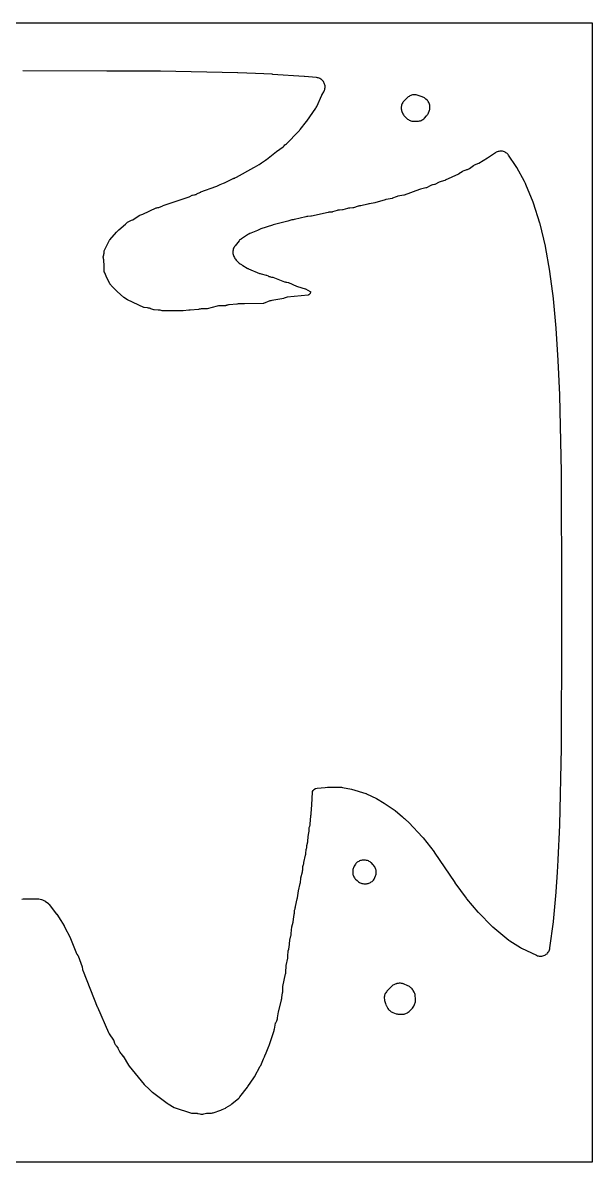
# Model space of a CAD drawing. Header units: millimetres. Extents: x 0 to 300, y 0 to 300.
# Drawn here: x 150 to 300, y 0 to 300 of the extents above; entities that cross this region are included whole.
import ezdxf

# ---------------------------------------------------------------- set-up
doc = ezdxf.new("R2010")
doc.units = ezdxf.units.MM
doc.layers.add('CUT', color=7, linetype='CONTINUOUS')

msp = doc.modelspace()

# ---------------------------------------------------------------- linework, layer by layer
at = {"layer": 'CUT'}
for points in [[(299.9386, 0), (0.0614, 0), (0.0029, 0.0029), (0, 0.0614), (0, 299.9386), (0.0029, 299.9971), (0.0614, 300), (299.9386, 300), (299.9971, 299.9971), (300, 299.9386), (300, 0.0614), (299.9971, 0.0029)], [(249.6959, 277.8346), (249.6839, 277.5915), (249.6956, 277.3483), (249.7309, 277.1075), (249.7895, 276.8712), (249.8708, 276.6417), (250.0344, 276.2427), (250.1406, 276.0165), (250.2689, 275.8021), (250.418, 275.6015), (250.5863, 275.4168), (251.1858, 274.8217), (251.3702, 274.6561), (251.5701, 274.5094), (251.7835, 274.3833), (252.0083, 274.279), (252.2424, 274.1974), (252.4834, 274.1394), (252.729, 274.1056), (252.9767, 274.0962), (254.0156, 274.1086), (254.2643, 274.1239), (254.5103, 274.164), (254.7511, 274.2283), (254.9842, 274.3163), (255.2075, 274.4271), (255.4186, 274.5596), (255.6154, 274.7124), (255.7961, 274.884), (256.3516, 275.4672), (256.5068, 275.6464), (256.6443, 275.8395), (256.7629, 276.0447), (256.8615, 276.2602), (257.0528, 276.7367), (257.13, 276.9588), (257.1861, 277.187), (257.2204, 277.4196), (257.2327, 277.6543), (257.2338, 277.8432), (257.2226, 278.0931), (257.1866, 278.3406), (257.126, 278.5833), (257.0415, 278.8187), (256.9338, 279.0444), (256.8042, 279.2583), (256.6538, 279.4582), (256.4842, 279.642), (256.2009, 279.9198), (256.0254, 280.0764), (255.836, 280.2158), (255.6343, 280.3368), (255.4222, 280.4383), (255.2014, 280.5194), (253.8837, 280.9343), (253.6427, 280.9972), (253.3967, 281.0358), (253.1481, 281.0497), (252.8994, 281.0389), (252.6529, 281.0033), (252.4112, 280.9434), (252.1767, 280.8597), (251.9516, 280.7532), (251.7383, 280.6248), (251.5388, 280.4757), (251.3551, 280.3076), (250.4062, 279.3481), (250.2437, 279.1668), (250.0996, 278.9707), (249.9752, 278.7614), (249.8717, 278.541), (249.7902, 278.3117), (249.7314, 278.0754)], [(237.5001, 74.6867), (237.6689, 74.5059), (237.674, 74.5009), (238.0575, 74.129), (238.2498, 73.9606), (238.4583, 73.8128), (238.6808, 73.687), (238.9108, 73.5722), (239.1224, 73.4785), (239.3417, 73.4047), (239.5669, 73.3515), (239.7961, 73.3194), (240.0272, 73.3087), (240.272, 73.3086), (240.5028, 73.3192), (240.7317, 73.3511), (240.9566, 73.4039), (241.1757, 73.4774), (241.3871, 73.5707), (241.5553, 73.6545), (241.7827, 73.7829), (241.9955, 73.9344), (242.1913, 74.1073), (242.368, 74.2997), (242.5236, 74.5094), (242.6565, 74.7343), (242.7653, 74.9718), (242.9318, 75.3923), (243.0086, 75.6168), (243.0638, 75.8475), (243.0969, 76.0824), (243.1075, 76.3194), (243.1073, 76.3859), (243.0958, 76.6188), (243.0627, 76.8496), (243.0082, 77.0764), (242.9328, 77.2971), (242.8372, 77.5097), (242.7153, 77.7502), (242.5819, 77.9818), (242.4245, 78.1979), (242.245, 78.3959), (241.8565, 78.7808), (241.6729, 78.9455), (241.474, 79.0914), (241.2617, 79.2169), (241.038, 79.3209), (240.8052, 79.4024), (240.5655, 79.4605), (240.3212, 79.4947), (240.0748, 79.5047), (239.6376, 79.5008), (239.6374, 79.5008), (239.401, 79.4875), (239.1669, 79.4519), (238.9372, 79.3943), (238.714, 79.3152), (238.4992, 79.2153), (238.2949, 79.0956), (238.1028, 78.9571), (237.9247, 78.801), (237.7622, 78.6288), (237.6167, 78.4419), (237.4344, 78.1835), (237.2991, 77.9694), (237.2982, 77.9677), (237.2981, 77.9675), (237.266, 77.903), (237.1861, 77.7427), (237.1859, 77.7422), (237.1852, 77.7407), (237.0958, 77.5037), (237.0297, 77.2974), (237.0292, 77.2951), (237.0269, 77.2881), (236.9594, 77.0313), (236.9195, 76.7688), (236.9077, 76.5035), (236.9096, 76.2789), (236.924, 76.0319), (236.9627, 75.7876), (237.0254, 75.5482), (237.1114, 75.3162), (237.2199, 75.0939), (237.3499, 74.8834)], [(246.0864, 40.6324), (246.2027, 40.4337), (246.3368, 40.2466), (246.4875, 40.0726), (246.6535, 39.9132), (246.8336, 39.7697), (246.8757, 39.7392), (247.0743, 39.6093), (247.2844, 39.4988), (247.504, 39.4087), (248.3835, 39.0958), (248.5959, 39.0307), (248.8134, 38.9847), (249.034, 38.9582), (249.2562, 38.9514), (249.9835, 38.9615), (250.2096, 38.9749), (250.4337, 39.0087), (250.6537, 39.0627), (250.8679, 39.1364), (251.0747, 39.2291), (251.3255, 39.3557), (251.5587, 39.4895), (251.7762, 39.6477), (251.9755, 39.8282), (252.5045, 40.3622), (252.6892, 40.5707), (252.8496, 40.7984), (252.9837, 41.0426), (253.2194, 41.5351), (253.3161, 41.7665), (253.3892, 42.0064), (253.438, 42.2524), (253.4618, 42.502), (253.4604, 42.7528), (253.434, 43.0022), (253.4065, 43.1774), (253.4056, 43.1889), (253.3797, 43.7374), (253.3595, 43.9577), (253.3199, 44.1753), (253.2612, 44.3885), (253.1839, 44.5957), (253.0886, 44.7953), (252.8759, 45.1944), (252.734, 45.4287), (252.5673, 45.6461), (252.3778, 45.844), (252.2596, 45.9546), (252.0797, 46.1076), (251.8862, 46.243), (251.6808, 46.3595), (251.4654, 46.4561), (250.2498, 46.9335), (250.2381, 46.938), (250.0066, 47.0161), (249.7686, 47.0712), (249.5264, 47.1029), (249.2822, 47.1107), (249.1885, 47.1091), (248.9002, 47.0875), (248.8535, 47.0785), (248.853, 47.0785), (248.8443, 47.0768), (248.6163, 47.0328), (248.589, 47.0259), (248.5749, 47.0231), (248.4347, 46.9868), (248.3364, 46.9619), (248.1161, 46.8951), (247.9029, 46.8083), (247.6985, 46.7023), (247.5048, 46.5779), (247.3233, 46.4363), (247.1556, 46.2785), (246.0002, 45.0865), (245.9845, 45.0685), (245.9282, 45.0107), (245.7664, 44.8271), (245.6233, 44.6287), (245.5002, 44.4172), (245.3985, 44.1947), (245.3189, 43.9633), (245.2624, 43.7252), (245.2294, 43.4828), (245.2203, 43.2383), (245.2213, 43.1555), (245.2417, 42.8646), (245.2958, 42.5781), (245.4331, 42.0288), (245.5225, 41.7447), (245.645, 41.4732), (245.7034, 41.362)]]:
    msp.add_lwpolyline(points, close=True, dxfattribs=at)
msp.add_lwpolyline([(149.7499, 69.2529), (150.0685, 69.3584), (150.0871, 69.364), (150.093, 69.3653), (153.2531, 69.3849), (153.7936, 69.3665), (153.7963, 69.3664), (153.8665, 69.3641), (154.19, 69.3531), (154.9612, 69.1708), (155.1838, 69.068), (155.5088, 68.9179), (155.8129, 68.7776), (155.9065, 68.7343), (156.7474, 68.1002), (156.8104, 68.0361), (156.8754, 67.9701), (156.8823, 67.9631), (156.9574, 67.8869), (158.9242, 65.3371), (158.9352, 65.3222), (158.9494, 65.301), (160.0427, 63.5969), (160.9064, 62.2464), (160.9229, 62.219), (160.9437, 62.1801), (162.5567, 58.9617), (162.5809, 58.9104), (162.6026, 58.8581), (163.9591, 55.3566), (164.0468, 55.1566), (164.1516, 54.965), (164.2728, 54.7833), (164.516, 54.451), (164.5261, 54.4364), (164.5456, 54.4037), (164.562, 54.3692), (164.5684, 54.3527), (165.6394, 51.4077), (165.6465, 51.386), (165.6687, 51.29), (165.6718, 51.2674), (165.706, 50.945), (165.7405, 50.7185), (165.7957, 50.4961), (165.871, 50.2797), (169.6201, 40.9105), (169.6202, 40.9102), (169.6517, 40.835), (172.5669, 34.1868), (172.6595, 33.9979), (172.6638, 33.9906), (172.6784, 33.9608), (172.788, 33.7785), (173.8909, 32.1085), (173.9025, 32.0899), (173.945, 32.0056), (173.9531, 31.9853), (174.1839, 31.3544), (174.2666, 31.1556), (174.366, 30.9646), (174.4815, 30.7829), (174.6122, 30.6118), (174.9966, 30.1511), (175.0102, 30.1337), (175.0624, 30.0536), (175.0728, 30.0341), (175.5839, 29.0015), (175.7335, 28.7402), (175.9134, 28.4988), (176.3685, 27.9592), (176.3715, 27.9554), (176.4147, 27.8959), (176.4238, 27.8818), (177.8486, 25.5484), (177.8492, 25.5474), (178.0587, 25.2542), (182.0024, 20.4998), (182.0829, 20.4122), (182.0837, 20.4112), (182.0981, 20.3955), (182.172, 20.315), (182.1769, 20.3102), (182.2608, 20.2194), (183.0955, 19.4052), (183.8431, 18.6686), (184.1101, 18.4402), (184.1243, 18.4297), (184.159, 18.4002), (188.0465, 15.5257), (188.2917, 15.3657), (188.2924, 15.3653), (189.9083, 14.4412), (190.1298, 14.3287), (190.3615, 14.2388), (193.9427, 13.0496), (194.1738, 12.985), (194.41, 12.9428), (194.6491, 12.9235), (195.9019, 12.8826), (195.9199, 12.8816), (195.997, 12.8717), (196.0147, 12.8681), (196.6245, 12.729), (196.888, 12.6836), (197.1549, 12.6665), (197.4221, 12.6781), (197.6865, 12.7182), (198.4249, 12.8708), (198.4303, 12.8718), (198.5125, 12.8819), (198.5313, 12.883), (199.4731, 12.9131), (199.711, 12.9321), (199.9459, 12.9737), (200.1759, 13.0375), (202.2061, 13.7066), (202.541, 13.8446), (203.3773, 14.2626), (203.5671, 14.3679), (204.7614, 15.1005), (204.9233, 15.2088), (205.0763, 15.3292), (206.8746, 16.8627), (207.0527, 17.0302), (207.2135, 17.2144), (209.2073, 19.7361), (209.2078, 19.7367), (209.3227, 19.8942), (210.9023, 22.2481), (211.0187, 22.4397), (211.0216, 22.4449), (211.0378, 22.4717), (212.559, 25.2504), (212.6703, 25.4809), (213.4062, 27.2292), (213.6543, 27.7114), (213.7833, 28.0078), (214.0753, 28.8184), (214.8182, 30.5831), (214.8858, 30.7628), (216.1926, 34.6848), (216.2194, 34.787), (216.2366, 34.8414), (216.2589, 34.9376), (216.2751, 34.9992), (216.5953, 36.651), (216.5991, 36.6683), (216.6, 36.6714), (216.6088, 36.6938), (216.6163, 36.7096), (216.8831, 37.2388), (216.9954, 37.4965), (217.078, 37.7651), (217.1299, 38.0413), (217.3303, 39.5786), (218.1344, 42.6943), (218.1754, 42.8826), (218.2017, 43.0736), (218.317, 44.2421), (218.3716, 44.3959), (218.4271, 44.6117), (218.4632, 44.8315), (218.4796, 45.0537), (218.5127, 46.197), (218.5136, 46.2144), (218.5227, 46.289), (218.526, 46.3061), (219.2399, 49.5898), (219.2577, 49.6951), (219.2788, 49.8194), (219.2962, 50.0509), (219.3442, 51.7288), (219.3452, 51.7471), (219.3533, 51.811), (219.3566, 51.8274), (219.7947, 53.7595), (219.8365, 53.9963), (219.8554, 54.2361), (219.8554, 54.237), (219.8974, 55.6137), (219.8983, 55.631), (219.9029, 55.668), (219.914, 55.7031), (219.9205, 55.7194), (219.9471, 55.7825), (219.9818, 55.8646), (220.0655, 56.0937), (220.1266, 56.3299), (220.1643, 56.5709), (220.3637, 58.4351), (220.6246, 59.5683), (220.6674, 59.8059), (220.678, 59.9365), (220.6794, 59.9416), (220.7212, 60.2033), (220.9106, 61.9912), (221.186, 63.1955), (221.2261, 63.4164), (221.236, 63.5256), (221.2739, 63.7517), (221.4039, 64.86), (221.4044, 64.8612), (221.4694, 65.0872), (221.5129, 65.3182), (221.5346, 65.5523), (221.5628, 66.1792), (221.5641, 66.1974), (221.5697, 66.2364), (221.5828, 66.2736), (221.6024, 66.3184), (221.601, 66.319), (221.6738, 66.4966), (221.7427, 66.7248), (221.7896, 66.9586), (221.814, 67.1958), (221.8198, 67.3029), (222.3066, 69.3415), (222.354, 69.599), (222.5901, 71.4108), (223.1026, 73.3733), (223.1548, 73.6255), (223.1807, 73.8816), (223.1839, 73.9477), (223.2088, 74.4512), (223.2153, 74.582), (223.2162, 74.6013), (223.2168, 74.6122), (223.2241, 74.7598), (223.2256, 74.7797), (223.2389, 74.8649), (223.2436, 74.8843), (223.6529, 76.4125), (223.7078, 76.672), (223.7094, 76.6869), (223.7144, 76.7111), (223.7409, 76.9782), (223.7786, 77.8132), (223.7798, 77.831), (223.781, 77.8397), (223.7853, 77.8686), (223.7982, 77.9053), (223.8176, 77.9496), (223.8163, 77.9502), (223.8894, 78.1288), (223.9584, 78.357), (224.0052, 78.5908), (224.0296, 78.8279), (224.0355, 78.935), (224.4973, 80.869), (224.5414, 81.1027), (224.5449, 81.1402), (224.5453, 81.1424), (224.5717, 81.4092), (224.6094, 82.2448), (224.6107, 82.2624), (224.6159, 82.3), (224.6281, 82.3359), (224.6349, 82.3521), (224.6419, 82.3676), (224.7278, 82.5864), (224.7929, 82.8124), (224.8364, 83.0434), (224.858, 83.2775), (224.863, 83.3871), (225.0761, 84.3215), (225.1286, 84.6521), (225.2955, 86.4957), (225.3374, 86.6464), (225.3789, 86.8773), (225.3985, 87.1111), (225.4303, 87.9774), (225.4316, 87.9975), (225.4378, 88.0404), (225.4487, 88.0825), (225.4552, 88.1015), (225.5178, 88.2682), (225.5727, 88.4438), (225.6023, 88.5291), (225.6618, 88.7841), (225.6942, 89.0439), (225.8489, 91.191), (225.8829, 91.2965), (225.9357, 91.5434), (225.9405, 91.5875), (225.9433, 91.6014), (225.9674, 91.8313), (226.1011, 94.1257), (226.298, 97.4586), (226.2998, 97.479), (226.3057, 97.5136), (226.3169, 97.5433), (226.3249, 97.5604), (226.3603, 97.6313), (226.5117, 97.9095), (226.5212, 97.9259), (226.5381, 97.9506), (226.5393, 97.9518), (226.5536, 97.9645), (226.7118, 98.0975), (227.105, 98.4078), (227.1194, 98.4186), (227.14, 98.4319), (227.1458, 98.4331), (227.1639, 98.4356), (227.5614, 98.4805), (229.6156, 98.6656), (230.2735, 98.7249), (230.5298, 98.748), (230.6341, 98.7574), (233.945, 98.7059), (234.1852, 98.6749), (236.5898, 98.246), (240.4012, 97.0592), (240.4713, 97.0349), (240.5398, 97.0063), (243.1872, 95.8034), (245.1805, 94.545), (245.9761, 94.0116), (246.4879, 93.6685), (247.0258, 93.3078), (248.1353, 92.564), (250.0303, 90.9682), (250.3248, 90.7028), (250.5827, 90.4704), (250.8318, 90.246), (251.6798, 89.4818), (255.2966, 85.5956), (255.4655, 85.41), (255.4733, 85.401), (255.4888, 85.382), (258.3431, 81.6979), (258.3672, 81.6657), (258.3902, 81.6327), (263.7699, 73.6281), (263.8315, 73.5405), (266.8222, 69.4781), (266.9252, 69.3475), (269.8634, 65.8669), (270.0059, 65.7119), (273.6143, 62.1034), (273.8034, 61.9326), (278.0288, 58.4916), (278.26, 58.3244), (281.1221, 56.493), (281.395, 56.3415), (285.3182, 54.474), (285.5471, 54.3786), (285.7842, 54.3064), (286.0274, 54.2581), (286.2741, 54.2341), (286.522, 54.2346), (286.7687, 54.2597), (287.0116, 54.3091), (287.2484, 54.3823), (287.4769, 54.4786), (287.6947, 54.597), (287.8996, 54.7364), (288.0898, 54.8955), (288.2633, 55.0726), (288.4183, 55.266), (288.5535, 55.4738), (288.6674, 55.694), (288.759, 55.9244), (288.8272, 56.1627), (288.8716, 56.4066), (289.7779, 63.3257), (289.7881, 63.4168), (290.5121, 71.1343), (290.5178, 71.2054), (290.8543, 76.3747), (291.0622, 79.5684), (291.0651, 79.6228), (291.4578, 88.709), (291.4596, 88.7649), (291.8825, 109.07), (291.883, 109.114), (291.981, 139.4881), (291.9811, 139.4887), (291.9811, 139.4967), (291.9812, 139.5363), (291.9813, 139.5695), (291.9937, 143.3935), (291.9972, 144.4849), (292, 145.3538), (292, 145.3699), (291.9907, 148.2594), (291.9907, 148.2597), (291.8832, 181.5967), (291.8827, 181.6406), (291.4596, 201.9657), (291.4578, 202.0216), (291.0664, 211.083), (291.0635, 211.1375), (290.5178, 219.5251), (290.5121, 219.5964), (289.7865, 227.3278), (289.7763, 227.4188), (288.8517, 234.4789), (288.834, 234.5935), (287.6786, 241.0685), (287.6492, 241.2096), (286.2568, 247.044), (286.2097, 247.2146), (284.5362, 252.5287), (284.4639, 252.7282), (282.5285, 257.4368), (282.4227, 257.6618), (282.1365, 258.199), (280.1508, 261.9262), (280.0053, 262.1658), (277.9777, 265.119), (277.8303, 265.3127), (277.6647, 265.4912), (277.4826, 265.6527), (277.2857, 265.7958), (277.0757, 265.919), (276.8548, 266.0212), (276.625, 266.1015), (276.3884, 266.159), (276.1474, 266.1932), (275.9042, 266.2038), (275.6611, 266.1908), (275.4205, 266.1541), (275.1845, 266.0943), (274.9555, 266.0117), (274.7356, 265.9073), (274.5269, 265.782), (272.4104, 264.3665), (272.3996, 264.3594), (272.3762, 264.3445), (270.169, 262.9671), (270.1514, 262.9567), (270.0719, 262.9184), (270.0528, 262.9111), (269.3608, 262.6659), (269.1473, 262.579), (268.9426, 262.4727), (268.7487, 262.3481), (267.6622, 261.577), (267.6578, 261.574), (267.5882, 261.5325), (267.5718, 261.5241), (267.0746, 261.2844), (267.0553, 261.2758), (267.0125, 261.2608), (266.9682, 261.2507), (266.9473, 261.2478), (266.9157, 261.2442), (266.6663, 261.2034), (266.4222, 261.1377), (266.186, 261.0476), (265.9601, 260.9341), (265.7469, 260.7984), (264.8969, 260.1952), (264.8825, 260.1854), (264.8172, 260.1477), (264.8015, 260.14), (261.2876, 258.5214), (261.2829, 258.5194), (261.2099, 258.4923), (261.1929, 258.4872), (260.1669, 258.2031), (259.9226, 258.1217), (259.6879, 258.0156), (258.5372, 257.4221), (258.5322, 257.4196), (258.4864, 257.4007), (258.4575, 257.3945), (258.4329, 257.3908), (258.1332, 257.354), (257.9156, 257.3175), (257.7021, 257.2619), (257.4943, 257.1877), (257.2939, 257.0955), (256.3028, 256.5853), (256.2981, 256.583), (256.2525, 256.5639), (256.2281, 256.5561), (256.2058, 256.5504), (254.804, 256.2285), (254.4901, 256.1344), (250.4445, 254.6259), (250.4395, 254.6242), (250.3611, 254.6019), (250.343, 254.598), (248.8174, 254.3079), (248.59, 254.2535), (248.3687, 254.1782), (247.4027, 253.7979), (247.3862, 253.7918), (247.3132, 253.7707), (247.296, 253.767), (245.695, 253.4626), (245.6687, 253.4576), (245.4155, 253.3956), (242.7401, 252.5907), (241.2982, 252.3555), (241.1361, 252.3171), (241.1248, 252.3158), (240.8935, 252.2676), (239.0685, 251.7963), (238.9464, 251.7898), (238.7376, 251.7699), (238.5311, 251.7325), (238.3286, 251.678), (237.0903, 251.2882), (237.0852, 251.2867), (237.0532, 251.2795), (236.999, 251.2713), (236.9796, 251.2699), (236.1925, 251.2337), (235.9789, 251.2147), (235.7678, 251.1774), (235.5606, 251.1222), (234.3205, 250.7341), (234.3153, 250.7326), (234.2656, 250.7214), (234.2394, 250.7179), (234.2158, 250.7163), (233.4266, 250.68), (233.2107, 250.6606), (232.9972, 250.6226), (232.7878, 250.5663), (231.6071, 250.193), (231.5851, 250.1868), (231.4882, 250.1687), (231.4655, 250.1665), (230.8035, 250.1248), (230.604, 250.1041), (230.4067, 250.0675), (226.0146, 249.0688), (225.9982, 249.0655), (225.9267, 249.0558), (225.91, 249.0547), (225.0861, 249.0168), (225.0401, 249.0147), (224.7929, 248.9909), (224.5492, 248.9428), (221.562, 248.1968), (221.4684, 248.1908), (221.1851, 248.1564), (220.9075, 248.09), (219.7952, 247.7555), (215.9977, 246.8071), (215.811, 246.7499), (215.7475, 246.7334), (212.7395, 245.7315), (212.561, 245.6644), (212.3882, 245.5839), (211.8559, 245.3107), (210.0434, 244.6494), (209.772, 244.5318), (209.5163, 244.3829), (209.4501, 244.3389), (209.4397, 244.3327), (207.5968, 243.1121), (207.5311, 243.0632), (207.5026, 243.0442), (207.3081, 242.901), (207.1284, 242.7396), (206.9651, 242.5617), (205.9266, 241.3141), (205.7723, 241.1081), (205.6401, 240.8873), (205.5312, 240.6541), (205.4469, 240.4109), (205.3881, 240.1604), (205.3553, 239.9051), (205.3489, 239.6479), (205.3523, 239.521), (205.3713, 239.2728), (205.415, 239.0277), (205.4437, 238.9262), (205.4528, 238.8836), (205.4795, 238.7998), (205.4827, 238.7882), (205.4848, 238.783), (205.5252, 238.6556), (205.6191, 238.4356), (205.7313, 238.2038), (205.8672, 237.9592), (206.0295, 237.7313), (206.2164, 237.523), (206.8184, 236.9228), (207.0255, 236.7381), (207.2518, 236.5774), (207.6091, 236.3526), (207.6849, 236.2903), (207.8323, 236.1781), (207.9876, 236.077), (209.0684, 235.4295), (209.1553, 235.3856), (209.2271, 235.3445), (209.356, 235.2842), (209.3895, 235.2673), (209.415, 235.2566), (212.36, 234.0263), (212.561, 233.9523), (212.7676, 233.8957), (214.1111, 233.5892), (214.1163, 233.5879), (214.1655, 233.5724), (214.1901, 233.562), (214.2116, 233.5514), (214.6245, 233.334), (214.8305, 233.2372), (215.0445, 233.1596), (215.2646, 233.1018), (215.4891, 233.0642), (215.7506, 233.0326), (215.7734, 233.0291), (215.8699, 233.0052), (215.8916, 232.9977), (218.9202, 231.8382), (219.1209, 231.771), (219.3267, 231.7209), (219.5359, 231.6885), (219.9164, 231.6459), (219.9356, 231.6432), (219.9763, 231.6344), (220.016, 231.6213), (220.0338, 231.6138), (222.1045, 230.686), (222.4061, 230.5736), (224.3934, 229.9752), (224.4133, 229.9686), (224.4965, 229.933), (224.515, 229.9232), (225.7108, 229.2458), (225.7267, 229.2362), (225.7586, 229.2136), (225.7563, 229.1746), (225.7538, 229.1563), (225.6902, 228.7625), (225.687, 228.7452), (225.6775, 228.7088), (225.6524, 228.6806), (225.6398, 228.6684), (225.3101, 228.3624), (225.2974, 228.3511), (225.2685, 228.3289), (225.2325, 228.3216), (225.216, 228.3195), (219.6767, 227.7233), (219.3986, 227.6774), (219.1274, 227.6005), (218.8666, 227.4935), (218.8462, 227.4838), (218.8309, 227.4769), (218.7968, 227.4642), (218.7615, 227.4546), (218.7455, 227.4513), (215.597, 226.8891), (215.3556, 226.8336), (215.1209, 226.7544), (213.4464, 226.0954), (213.4303, 226.0895), (213.395, 226.0792), (213.3588, 226.0755), (213.3415, 226.0749), (208.4288, 226.0226), (207.6935, 226.0296), (207.4636, 226.0212), (207.3404, 226.011), (206.9566, 226.0069), (206.7015, 225.9911), (206.4494, 225.9494), (206.3857, 225.932), (204.378, 225.7659), (204.1565, 225.7375), (203.9384, 225.6895), (203.7254, 225.6223), (203.6598, 225.5983), (203.6225, 225.5866), (203.4614, 225.5263), (203.4417, 225.5195), (203.3981, 225.5085), (203.3536, 225.5024), (203.3358, 225.5015), (203.3341, 225.5014), (201.8216, 225.4658), (201.5359, 225.4426), (201.5334, 225.4421), (201.5267, 225.4416), (201.2487, 225.3869), (198.5675, 224.6995), (198.5363, 224.695), (198.5156, 224.6938), (196.9704, 224.6435), (196.7029, 224.6203), (196.4395, 224.5687), (196.3099, 224.5284), (194.0758, 224.3723), (193.9534, 224.3572), (193.7133, 224.3384), (192.2173, 224.1318), (191.8971, 224.1229), (189.1781, 224.1186), (188.8677, 224.1199), (188.8088, 224.1202), (188.5492, 224.1213), (187.7217, 224.1248), (187.134, 224.1364), (186.683, 224.1837), (186.1957, 224.2998), (185.9508, 224.3454), (185.7026, 224.3664), (184.6259, 224.4037), (184.6055, 224.4049), (184.562, 224.4112), (184.5194, 224.4222), (184.5001, 224.4289), (183.702, 224.7305), (183.668, 224.7434), (183.6466, 224.7515), (183.6006, 224.7689), (183.5929, 224.7718), (183.5923, 224.772), (183.5847, 224.7749), (183.3561, 224.8489), (183.1215, 224.9006), (182.883, 224.9296), (181.9635, 224.9968), (181.9466, 224.9984), (181.9113, 225.0042), (181.9038, 225.0069), (181.8878, 225.014), (177.6022, 227.033), (176.6594, 227.6869), (174.8388, 229.2797), (173.4749, 230.6719), (173.3995, 230.7534), (173.3092, 230.851), (173.1686, 231.0029), (173.155, 231.0184), (173.1456, 231.0312), (172.9461, 231.3568), (172.1903, 232.6557), (171.4842, 234.3406), (171.4831, 234.3497), (171.482, 234.3669), (171.4155, 236.0936), (171.4099, 236.3286), (171.391, 237.134), (171.3907, 237.1452), (171.3744, 237.3773), (171.3366, 237.6068), (171.3251, 237.6509), (171.3026, 237.7703), (171.2335, 238.0064), (171.1477, 238.2539), (171.1421, 238.2714), (171.1361, 238.2965), (171.1422, 238.3202), (171.1477, 238.3368), (171.262, 238.6537), (171.3319, 238.8805), (171.3437, 238.9376), (171.3821, 239.1109), (171.4112, 239.3427), (171.4574, 239.9331), (171.4593, 239.9512), (171.4594, 239.9519), (171.4667, 239.9675), (172.2357, 241.5215), (172.8847, 242.805), (172.8872, 242.8098), (172.9019, 242.8319), (172.9037, 242.8344), (172.9038, 242.8345), (172.9042, 242.835), (172.9051, 242.8361), (172.9172, 242.8512), (174.6725, 244.9025), (175.2677, 245.5124), (177.0148, 247.0082), (177.4218, 247.3567), (177.4289, 247.3613), (177.6016, 247.4635), (178.6822, 247.992), (178.9585, 248.1496), (180.6503, 249.2633), (180.6659, 249.2724), (180.6692, 249.2744), (180.6744, 249.2774), (180.7121, 249.2995), (180.7288, 249.308), (180.772, 249.3239), (180.7926, 249.3296), (181.1315, 249.4124), (181.3723, 249.4842), (181.6047, 249.5799), (181.6321, 249.5928), (185.1718, 251.2625), (185.1896, 251.2703), (185.2292, 251.2842), (185.2701, 251.2939), (185.2894, 251.2969), (185.6064, 251.338), (185.8242, 251.3761), (186.0378, 251.4332), (186.2455, 251.509), (186.4457, 251.6029), (186.8857, 251.8335), (186.8902, 251.8358), (186.9605, 251.8661), (186.9768, 251.872), (193.6028, 254.0975), (193.7897, 254.1687), (193.9704, 254.2546), (194.6186, 254.5955), (194.6338, 254.603), (194.6676, 254.6171), (194.7029, 254.6247), (194.7199, 254.6272), (195.0199, 254.664), (195.0235, 254.6645), (195.2411, 254.701), (195.4546, 254.7566), (195.6624, 254.8308), (195.8628, 254.923), (196.8396, 255.4258), (196.8806, 255.4455), (196.9237, 255.4627), (200.8802, 256.8899), (201.1028, 256.9826), (201.9857, 257.4011), (202.8537, 257.733), (203.0987, 257.8421), (205.3905, 259.0136), (205.3953, 259.0159), (205.4002, 259.0179), (205.4837, 259.0459), (205.5056, 259.0511), (205.5899, 259.0685), (205.6481, 259.0837), (205.6482, 259.0837), (205.6485, 259.0838), (205.8404, 259.1338), (205.8618, 259.1419), (205.8806, 259.147), (206.1058, 259.2323), (206.3218, 259.339), (210.8825, 261.871), (210.8839, 261.8718), (211.0182, 261.952), (211.6141, 262.3334), (212.2322, 262.6826), (212.4956, 262.854), (212.9148, 263.166), (213.9119, 263.8043), (214.1079, 263.9435), (214.1341, 263.964), (214.1604, 263.9828), (216.8456, 266.0921), (218.5644, 267.3715), (218.8393, 267.6091), (219.0678, 267.8375), (219.1982, 267.9399), (219.43, 268.1465), (219.4305, 268.147), (219.4313, 268.1477), (222.5924, 271.3373), (222.7725, 271.54), (222.7726, 271.54), (222.8086, 271.5852), (222.8491, 271.629), (222.9678, 271.7785), (223.0297, 271.863), (224.7268, 273.9948), (224.8246, 274.1261), (227.1918, 277.5359), (227.3151, 277.7323), (227.4196, 277.9393), (228.7768, 280.9681), (228.8095, 281.0354), (228.8464, 281.1005), (229.2687, 281.7942), (229.3839, 282.0057), (229.4782, 282.2274), (229.5508, 282.4571), (229.6009, 282.6927), (229.628, 282.932), (229.6321, 283.1728), (229.6129, 283.4129), (229.5707, 283.6501), (229.5059, 283.8821), (229.4191, 284.1068), (229.311, 284.322), (229.1827, 284.5259), (229.0354, 284.7165), (228.8705, 284.892), (228.6894, 285.0508), (228.4939, 285.1915), (228.2857, 285.3127), (228.0669, 285.4133), (227.8393, 285.4924), (227.6053, 285.5492), (227.3668, 285.5832), (227.3647, 285.5834), (224.2311, 285.8774), (224.1599, 285.8831), (215.7969, 286.4275), (215.7425, 286.4304), (209.0158, 286.7212), (209.0156, 286.7212), (206.6563, 286.8232), (206.6004, 286.8249), (186.2953, 287.2478), (186.2514, 287.2483), (172.1109, 287.294), (172.1091, 287.294), (150.0115, 287.3653), (149.9954, 287.3653)], dxfattribs=at)

doc.saveas('drawing.dxf')
